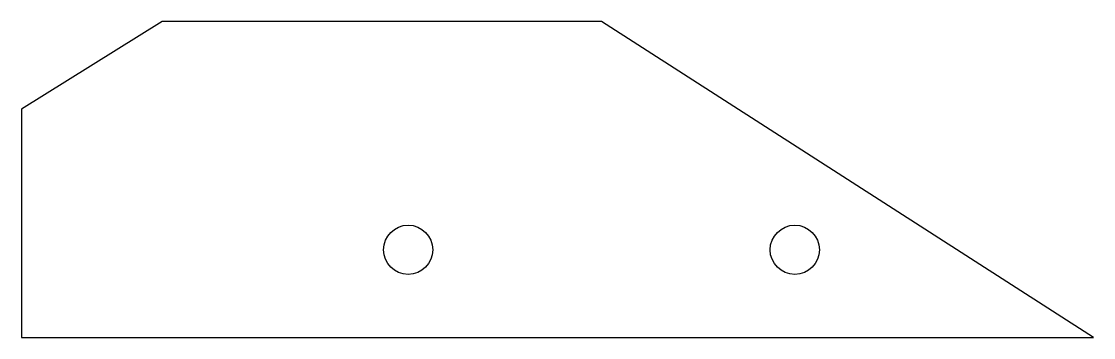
# Model space of a CAD drawing. Header units: millimetres. Extents: x 0 to 305, y 0 to 90.
import ezdxf

# ---------------------------------------------------------------- set-up
doc = ezdxf.new("R2010")
doc.units = ezdxf.units.MM
doc.layers.add('CUT_OUTLINE', color=7, linetype='CONTINUOUS')
doc.layers.add('DRILL_HOLES', color=2, linetype='CONTINUOUS')

msp = doc.modelspace()

# ---------------------------------------------------------------- linework, layer by layer
at = {"layer": 'CUT_OUTLINE'}
msp.add_lwpolyline([(0, 0), (305, 0), (165, 90), (40, 90), (0, 65)], close=True, dxfattribs=at)
at = {"layer": 'DRILL_HOLES'}
for centre in [(110, 25), (220, 25)]:
    msp.add_circle(centre, 7, dxfattribs=at)

doc.saveas('drawing.dxf')
